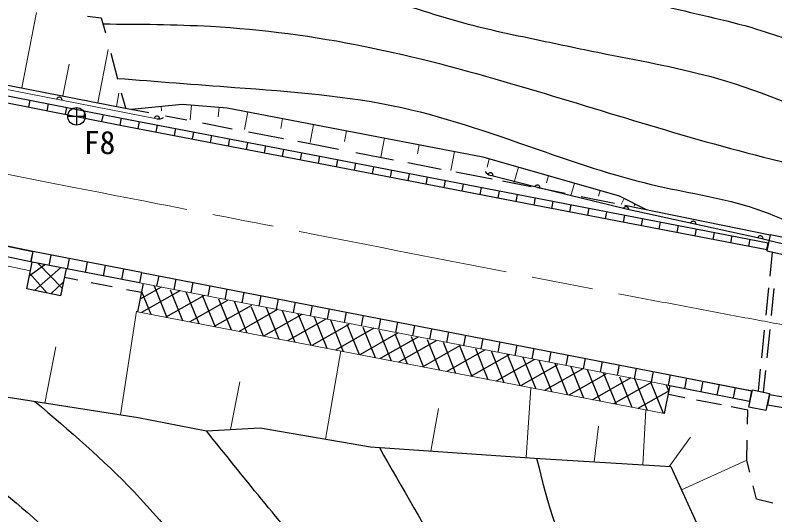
# Model space of a CAD drawing. Units: millimetres, scale not verified. Extents: x -56015503 to -55375503, y -162321055 to -161961055.
# Drawn here: x -55843737 to -55800551, y -162102773 to -162074362 of the extents above; entities that cross this region are included whole.
import ezdxf
from ezdxf.enums import TextEntityAlignment as Align

# ---------------------------------------------------------------- set-up
doc = ezdxf.new("R2010")
doc.units = ezdxf.units.MM
doc.header["$LTSCALE"] = 1000
doc.linetypes.add('CHAIN', pattern=[18.5, 12, -1.5, 3.5, -1.5])
for name, color, linetype, lineweight in [('M-BGD', 7, 'Continuous', 25), ('M-BMK', 2, 'CHAIN', 13), ('M-BMK-SRVR', 3, 'Continuous', 25)]:
    doc.layers.add(name, color=color, linetype=linetype, lineweight=lineweight)
doc.styles.add('ＭＳ ゴシック', font='')
doc.styles.get('ＭＳ ゴシック').set_extended_font_data('MS Gothic')

msp = doc.modelspace()

# ---------------------------------------------------------------- linework, layer by layer
at = {"layer": 'M-BGD', "lineweight": 13}
for p, q in [((-55842529, -162074203), (-55843364, -162078492)), ((-55838445, -162076305), (-55839037, -162079340)), ((-55835678, -162080247), (-55852312, -162077001)), ((-55841020, -162078951), (-55840667, -162077148)), ((-55837985, -162079546), (-55837848, -162078802)), ((-55835437, -162079540), (-55835413, -162079803)), ((-55833792, -162080319), (-55833708, -162079462)), ((-55832136, -162079595), (-55832205, -162080148)), ((-55830707, -162080857), (-55830512, -162079858)), ((-55828542, -162080236), (-55828633, -162080801)), ((-55826976, -162081608), (-55826776, -162080574)), ((-55824908, -162080932), (-55825007, -162081553)), ((-55822958, -162082444), (-55822745, -162081347)), ((-55820762, -162081727), (-55820862, -162082250)), ((-55818967, -162083197), (-55818752, -162082112)), ((-55816782, -162082524), (-55816909, -162083008)), ((-55815383, -162083910), (-55815125, -162082997)), ((-55813416, -162083486), (-55813529, -162083886)), ((-55812140, -162084634), (-55811930, -162083911)), ((-55810475, -162084327), (-55810571, -162084654)), ((-55809294, -162085123), (-55809106, -162084785)), ((-55808486, -162085103), (-55808540, -162085212)), ((-55844597, -162088540), (-55842870, -162088903)), ((-55842901, -162089050), (-55841918, -162090166)), ((-55841156, -162088723), (-55842641, -162090014)), ((-55836664, -162089589), (-55806607, -162095403)), ((-55836839, -162091198), (-55837758, -162097084)), ((-55806817, -162097017), (-55836778, -162091224)), ((-55842048, -162096415), (-55841423, -162093212)), ((-55825230, -162093457), (-55826087, -162098471)), ((-55831498, -162097925), (-55830957, -162095219)), ((-55814419, -162095548), (-55814679, -162099522)), ((-55820105, -162099148), (-55819677, -162096725)), ((-55807881, -162096812), (-55808058, -162099922)), ((-55810815, -162099757), (-55810572, -162097728)), ((-55806529, -162100013), (-55805341, -162098363)), ((-55802137, -162099672), (-55805857, -162101351))]:
    msp.add_line(p, q, dxfattribs=at)
at = {"layer": 'M-BGD'}
for p, q in [((-55839633, -162074418), (-55838840, -162074504)), ((-55838840, -162074504), (-55838610, -162075367)), ((-55838305, -162076515), (-55837916, -162077977)), ((-55845879, -162077999), (-55837572, -162079627)), ((-55845994, -162078588), (-55837686, -162080216)), ((-55837703, -162078777), (-55837475, -162079634)), ((-55846071, -162078981), (-55837762, -162080609)), ((-55846071, -162078981), (-55837762, -162080609)), ((-55842956, -162079591), (-55842879, -162079199)), ((-55841917, -162079795), (-55841840, -162079402)), ((-55840879, -162079998), (-55840802, -162079606)), ((-55837572, -162079627), (-55836133, -162079904)), ((-55837121, -162079714), (-55834243, -162079416)), ((-55834243, -162079416), (-55831686, -162079633)), ((-55831686, -162079633), (-55817145, -162082420)), ((-55839840, -162080202), (-55839763, -162079809)), ((-55838802, -162080405), (-55838725, -162080013)), ((-55837763, -162080609), (-55837686, -162080216)), ((-55837762, -162080609), (-55837686, -162080216)), ((-55837686, -162080216), (-55826417, -162082386)), ((-55836737, -162080806), (-55836662, -162080413)), ((-55835195, -162080085), (-55833981, -162080319)), ((-55833089, -162080490), (-55831395, -162080816)), ((-55837762, -162080609), (-55826493, -162082779)), ((-55837762, -162080609), (-55826493, -162082779)), ((-55835713, -162081003), (-55835637, -162080611)), ((-55834688, -162081201), (-55834613, -162080808)), ((-55833664, -162081398), (-55833588, -162081005)), ((-55832639, -162081595), (-55832564, -162081202)), ((-55830471, -162080994), (-55828485, -162081377)), ((-55831615, -162081792), (-55831539, -162081400)), ((-55830591, -162081990), (-55830515, -162081597)), ((-55829566, -162082187), (-55829490, -162081794)), ((-55827667, -162081534), (-55826303, -162081797)), ((-55826303, -162081797), (-55825355, -162081980)), ((-55828542, -162082384), (-55828466, -162081991)), ((-55827517, -162082581), (-55827442, -162082189)), ((-55824379, -162082169), (-55822238, -162082584)), ((-55826493, -162082779), (-55826417, -162082386)), ((-55826493, -162082779), (-55826417, -162082386)), ((-55826417, -162082386), (-55814164, -162084757)), ((-55825472, -162082976), (-55825396, -162082584)), ((-55817145, -162082420), (-55809397, -162084635)), ((-55826493, -162082779), (-55814240, -162085150)), ((-55826493, -162082779), (-55814240, -162085150)), ((-55824451, -162083174), (-55824375, -162082781)), ((-55823430, -162083372), (-55823354, -162082979)), ((-55821409, -162082744), (-55819523, -162083109)), ((-55822408, -162083569), (-55822332, -162083176)), ((-55821387, -162083767), (-55821311, -162083374)), ((-55818689, -162083270), (-55816614, -162083672)), ((-55814050, -162084168), (-55816719, -162083473)), ((-55820366, -162083964), (-55820290, -162083572)), ((-55819345, -162084162), (-55819269, -162083769)), ((-55818324, -162084359), (-55818248, -162083967)), ((-55816035, -162083784), (-55814410, -162084098)), ((-55817303, -162084557), (-55817227, -162084164)), ((-55816282, -162084755), (-55816206, -162084362)), ((-55814050, -162084168), (-55812479, -162084485)), ((-55809006, -162085399), (-55814050, -162084168)), ((-55815261, -162084952), (-55815185, -162084560)), ((-55814240, -162085150), (-55814164, -162084757)), ((-55814239, -162085150), (-55814164, -162084757)), ((-55814164, -162084757), (-55800936, -162087299)), ((-55811559, -162084671), (-55809666, -162085054)), ((-55809397, -162084635), (-55807874, -162085416)), ((-55814240, -162085150), (-55801012, -162087691)), ((-55814240, -162085150), (-55801012, -162087691)), ((-55813222, -162085345), (-55813146, -162084953)), ((-55812204, -162085541), (-55812129, -162085148)), ((-55809085, -162085171), (-55800813, -162086843)), ((-55811187, -162085736), (-55811111, -162085344)), ((-55810169, -162085932), (-55810094, -162085539)), ((-55801373, -162087054), (-55809006, -162085399)), ((-55809152, -162086127), (-55809076, -162085735)), ((-55808134, -162086323), (-55808059, -162085930)), ((-55807117, -162086518), (-55807041, -162086126)), ((-55806099, -162086714), (-55806024, -162086321)), ((-55805082, -162086909), (-55805006, -162086517)), ((-55804064, -162087105), (-55803989, -162086712)), ((-55803047, -162087300), (-55802971, -162086908)), ((-55800813, -162086843), (-55801005, -162087768)), ((-55799872, -162087038), (-55800813, -162086843)), ((-55846114, -162087097), (-55842740, -162087807)), ((-55842740, -162087807), (-55846114, -162087097)), ((-55802029, -162087496), (-55801954, -162087103)), ((-55795178, -162088583), (-55801373, -162087054)), ((-55801012, -162087691), (-55800936, -162087299)), ((-55842858, -162088395), (-55846234, -162087685)), ((-55842740, -162087807), (-55842863, -162088394)), ((-55842740, -162087807), (-55842853, -162088396)), ((-55836550, -162089000), (-55842740, -162087807)), ((-55801005, -162087768), (-55800064, -162087964)), ((-55800815, -162089203), (-55800676, -162087837)), ((-55841708, -162088006), (-55841822, -162088595)), ((-55840676, -162088205), (-55840790, -162088794)), ((-55843084, -162089921), (-55842766, -162088413)), ((-55842054, -162088550), (-55842934, -162089209)), ((-55836663, -162089589), (-55842858, -162088395)), ((-55842422, -162088479), (-55841074, -162089887)), ((-55839645, -162088403), (-55839758, -162088993)), ((-55838613, -162088602), (-55838727, -162089191)), ((-55840842, -162088784), (-55841166, -162090324)), ((-55837581, -162088801), (-55837695, -162089390)), ((-55836550, -162089000), (-55836664, -162089589)), ((-55836550, -162089000), (-55836663, -162089589)), ((-55836550, -162089000), (-55806492, -162094814)), ((-55840996, -162089516), (-55841710, -162090209)), ((-55840941, -162089256), (-55840183, -162089405)), ((-55839417, -162089556), (-55838227, -162089791)), ((-55835580, -162089188), (-55835694, -162089777)), ((-55834611, -162089375), (-55834725, -162089964)), ((-55833641, -162089563), (-55833755, -162090152)), ((-55841166, -162090324), (-55843084, -162089921)), ((-55837404, -162089953), (-55836564, -162090118)), ((-55836469, -162089626), (-55836778, -162091224)), ((-55835436, -162089827), (-55836639, -162090508)), ((-55835845, -162089748), (-55835117, -162091546)), ((-55834919, -162089984), (-55834217, -162091720)), ((-55832672, -162089750), (-55832785, -162090339)), ((-55831702, -162089938), (-55831816, -162090527)), ((-55801043, -162091422), (-55800883, -162089868)), ((-55800743, -162091446), (-55800586, -162089911)), ((-55836555, -162090072), (-55836030, -162091369)), ((-55834370, -162090033), (-55836551, -162091268)), ((-55832991, -162090300), (-55835173, -162091535)), ((-55834031, -162090098), (-55833304, -162091896)), ((-55833100, -162090279), (-55832372, -162092076)), ((-55830732, -162090125), (-55830846, -162090714)), ((-55829763, -162090313), (-55829877, -162090902)), ((-55831668, -162090593), (-55833800, -162091800)), ((-55830295, -162090863), (-55832421, -162092067)), ((-55832171, -162090495), (-55831459, -162092253)), ((-55831286, -162090629), (-55830559, -162092427)), ((-55828793, -162090500), (-55828907, -162091090)), ((-55827824, -162090688), (-55827938, -162091277)), ((-55826854, -162090876), (-55826968, -162091465)), ((-55828819, -162091107), (-55831000, -162092342)), ((-55830316, -162090948), (-55829646, -162092603)), ((-55829476, -162090980), (-55828748, -162092777)), ((-55828563, -162091156), (-55827835, -162092953)), ((-55825885, -162091063), (-55825998, -162091652)), ((-55824915, -162091251), (-55825029, -162091840)), ((-55827440, -162091373), (-55829621, -162092608)), ((-55826068, -162091639), (-55828249, -162092874)), ((-55827662, -162091330), (-55826935, -162093128)), ((-55826749, -162091507), (-55826022, -162093304)), ((-55825818, -162091687), (-55825090, -162093484)), ((-55823945, -162091438), (-55824059, -162092027)), ((-55822976, -162091626), (-55823090, -162092215)), ((-55824763, -162091947), (-55826870, -162093140)), ((-55823339, -162092167), (-55825519, -162093401)), ((-55824880, -162091924), (-55824177, -162093661)), ((-55823979, -162092101), (-55823277, -162093835)), ((-55822006, -162091813), (-55822120, -162092402)), ((-55821037, -162092001), (-55821151, -162092590)), ((-55821960, -162092433), (-55824140, -162093668)), ((-55823065, -162092280), (-55822364, -162094011)), ((-55822149, -162092459), (-55821449, -162094188)), ((-55820067, -162092188), (-55820181, -162092777)), ((-55819098, -162092376), (-55819211, -162092965)), ((-55818128, -162092563), (-55818242, -162093152)), ((-55801291, -162093848), (-55801130, -162092273)), ((-55800989, -162093850), (-55800824, -162092231)), ((-55820803, -162092657), (-55822983, -162093892)), ((-55819806, -162092882), (-55821944, -162094093)), ((-55821217, -162092634), (-55820515, -162094369)), ((-55820315, -162092810), (-55819614, -162094543)), ((-55819413, -162092959), (-55818701, -162094720)), ((-55817158, -162092751), (-55817272, -162093340)), ((-55816189, -162092939), (-55816303, -162093528)), ((-55818432, -162093152), (-55820565, -162094359)), ((-55817013, -162093390), (-55819192, -162094625)), ((-55818481, -162093142), (-55817770, -162094900)), ((-55817567, -162093321), (-55816857, -162095076)), ((-55816683, -162093454), (-55815956, -162095250)), ((-55815219, -162093126), (-55815333, -162093715)), ((-55814250, -162093314), (-55814364, -162093903)), ((-55815634, -162093657), (-55817814, -162094891)), ((-55815770, -162093631), (-55815043, -162095427)), ((-55814872, -162093804), (-55814145, -162095600)), ((-55813280, -162093501), (-55813394, -162094090)), ((-55812311, -162093689), (-55812425, -162094278)), ((-55811341, -162093876), (-55811455, -162094465)), ((-55814213, -162093932), (-55816392, -162095166)), ((-55812901, -162094236), (-55815014, -162095432)), ((-55813959, -162093981), (-55813233, -162095777)), ((-55813059, -162094155), (-55812332, -162095951)), ((-55812146, -162094332), (-55811419, -162096128)), ((-55810371, -162094064), (-55810485, -162094653)), ((-55809402, -162094251), (-55809516, -162094840)), ((-55811462, -162094464), (-55813641, -162095698)), ((-55811214, -162094512), (-55810488, -162096308)), ((-55810301, -162094688), (-55809575, -162096484)), ((-55808432, -162094439), (-55808546, -162095028)), ((-55807463, -162094626), (-55807577, -162095215)), ((-55801484, -162095737), (-55801356, -162094487)), ((-55801189, -162095799), (-55801063, -162094572)), ((-55810159, -162094773), (-55812262, -162095964)), ((-55808733, -162094992), (-55810912, -162096226)), ((-55809375, -162094927), (-55808674, -162096658)), ((-55808536, -162095030), (-55807810, -162096825)), ((-55806493, -162094814), (-55806607, -162095403)), ((-55806491, -162094814), (-55806607, -162095403)), ((-55806492, -162094814), (-55801876, -162095722)), ((-55806492, -162094814), (-55801833, -162095731)), ((-55805568, -162094996), (-55805684, -162095585)), ((-55804645, -162095177), (-55804761, -162095766)), ((-55807541, -162095222), (-55809719, -162096456)), ((-55807623, -162095206), (-55806897, -162097002)), ((-55806817, -162097017), (-55806509, -162095422)), ((-55806723, -162095381), (-55806573, -162095752)), ((-55806607, -162095403), (-55801992, -162096311)), ((-55803722, -162095359), (-55803838, -162095948)), ((-55802799, -162095540), (-55802915, -162096129)), ((-55846204, -162095767), (-55836745, -162097242)), ((-55806566, -162095718), (-55808341, -162096723)), ((-55806604, -162095913), (-55805662, -162096098)), ((-55802025, -162096646), (-55801819, -162095667)), ((-55801876, -162095722), (-55801992, -162096311)), ((-55801819, -162095667), (-55800859, -162095868)), ((-55800859, -162095868), (-55801064, -162096847)), ((-55800853, -162095922), (-55800960, -162096512)), ((-55800853, -162095922), (-55795875, -162096824)), ((-55805000, -162096229), (-55803591, -162096506)), ((-55803032, -162096616), (-55802089, -162096801)), ((-55802102, -162097619), (-55802089, -162096801)), ((-55801064, -162096847), (-55802025, -162096646)), ((-55800960, -162096512), (-55795977, -162097415)), ((-55836745, -162097242), (-55832868, -162098004)), ((-55832868, -162098004), (-55829804, -162097828)), ((-55829804, -162097828), (-55823531, -162098913)), ((-55802137, -162099676), (-55802118, -162098534)), ((-55823531, -162098913), (-55814205, -162099554)), ((-55814205, -162099554), (-55806458, -162100017)), ((-55801969, -162100350), (-55802137, -162099676)), ((-55806458, -162100017), (-55804915, -162103440)), ((-55801585, -162101888), (-55801776, -162101123)), ((-55800667, -162102106), (-55801585, -162101888))]:
    msp.add_line(p, q, dxfattribs=at)
for centre, radius, start, end in [((-55841223, -162079165), 150, 348.9588, 168.9588), ((-55835678, -162080247), 150, 348.9588, 168.9588), ((-55835582, -162079756), 500, 258.9588, 303.9588), ((-55816593, -162082989), 500, 210.4068, 255.4068), ((-55816719, -162083473), 150, 345.4068, 165.4068), ((-55814050, -162084168), 150, 346.2833, 165.4068), ((-55809006, -162085399), 150, 347.7669, 166.2833), ((-55805189, -162086227), 150, 347.7669, 167.7669), ((-55801373, -162087054), 150, 346.1367, 167.7669)]:
    msp.add_arc(centre, radius, start, end, dxfattribs=at)
for points, knots in [([(-55857758, -162062698), (-55856702, -162063170), (-55855646, -162063642), (-55854581, -162064093), (-55853154, -162064698), (-55851709, -162065266), (-55850228, -162065724), (-55848766, -162066176), (-55847269, -162066520), (-55845757, -162066753), (-55843671, -162067074), (-55841558, -162067182), (-55839457, -162067348), (-55837489, -162067504), (-55835531, -162067711), (-55833549, -162067828), (-55832201, -162067908), (-55830842, -162067946), (-55829538, -162068235), (-55827939, -162068590), (-55826424, -162069323), (-55824839, -162069784), (-55822831, -162070368), (-55820711, -162070514), (-55818721, -162071153), (-55817845, -162071435), (-55816994, -162071813), (-55816109, -162072048), (-55814591, -162072452), (-55812975, -162072437), (-55811415, -162072686), (-55809935, -162072922), (-55808507, -162073394), (-55807057, -162073780), (-55805236, -162074264), (-55803381, -162074612), (-55801583, -162075151), (-55800302, -162075535), (-55799049, -162076016), (-55797786, -162076474), (-55796280, -162077020), (-55794758, -162077534), (-55793318, -162078217), (-55791350, -162079148), (-55789533, -162080394), (-55787751, -162081667), (-55786426, -162082614), (-55785121, -162083575), (-55783816, -162084536)], [0, 0, 0, 0, 1, 1, 1, 2, 2, 2, 3, 3, 3, 4, 4, 4, 5, 5, 5, 6, 6, 6, 7, 7, 7, 8, 8, 8, 9, 9, 9, 10, 10, 10, 11, 11, 11, 12, 12, 12, 13, 13, 13, 14, 14, 14, 15, 15, 15, 16, 16, 16, 16]), ([(-55875885, -162062890), (-55874520, -162063261), (-55873155, -162063631), (-55871767, -162063873), (-55870238, -162064139), (-55868681, -162064250), (-55867140, -162064460), (-55865788, -162064643), (-55864449, -162064902), (-55863115, -162065189), (-55861414, -162065556), (-55859724, -162065968), (-55858046, -162066431), (-55856222, -162066935), (-55854413, -162067499), (-55852636, -162068136), (-55851351, -162068597), (-55850083, -162069097), (-55848801, -162069584), (-55847670, -162070014), (-55846528, -162070435), (-55845349, -162070660), (-55844226, -162070874), (-55843069, -162070911), (-55841916, -162070940), (-55839630, -162071000), (-55837359, -162071032), (-55835088, -162071174), (-55833047, -162071302), (-55831005, -162071519), (-55828989, -162071875), (-55827137, -162072202), (-55825307, -162072647), (-55823505, -162073184), (-55821745, -162073709), (-55820012, -162074322), (-55818242, -162074799), (-55816875, -162075167), (-55815485, -162075455), (-55814098, -162075746), (-55812772, -162076025), (-55811449, -162076306), (-55810120, -162076571), (-55808005, -162076992), (-55805876, -162077370), (-55803807, -162077966), (-55801124, -162078740), (-55798543, -162079881), (-55795937, -162080865), (-55794657, -162081349), (-55793370, -162081795), (-55792038, -162082204), (-55790586, -162082650), (-55789080, -162083052), (-55787878, -162083899), (-55787012, -162084509), (-55786303, -162085349), (-55785594, -162086189)], [0, 0, 0, 0, 1, 1, 1, 2, 2, 2, 3, 3, 3, 4, 4, 4, 5, 5, 5, 6, 6, 6, 7, 7, 7, 8, 8, 8, 9, 9, 9, 10, 10, 10, 11, 11, 11, 12, 12, 12, 13, 13, 13, 14, 14, 14, 15, 15, 15, 16, 16, 16, 17, 17, 17, 18, 18, 18, 19, 19, 19, 19]), ([(-55824708, -162066622), (-55822272, -162067706), (-55819836, -162068789), (-55817259, -162069262), (-55815882, -162069515), (-55814465, -162069593), (-55813059, -162069695), (-55812225, -162069755), (-55811394, -162069824), (-55810559, -162069870), (-55809168, -162069947), (-55807764, -162069962), (-55806398, -162070197), (-55804814, -162070469), (-55803280, -162071038), (-55801779, -162071646), (-55799849, -162072428), (-55797973, -162073274), (-55795958, -162073852), (-55794692, -162074215), (-55793372, -162074473), (-55792257, -162075108), (-55791378, -162075608), (-55790626, -162076343), (-55789876, -162077063), (-55788534, -162078351), (-55787195, -162079592), (-55785857, -162080833)], [0, 0, 0, 0, 1, 1, 1, 2, 2, 2, 3, 3, 3, 4, 4, 4, 5, 5, 5, 6, 6, 6, 7, 7, 7, 8, 8, 8, 9, 9, 9, 9]), ([(-55838745, -162074860), (-55836701, -162074868), (-55834657, -162074877), (-55832617, -162074994), (-55829673, -162075162), (-55826739, -162075553), (-55823845, -162076137), (-55821006, -162076710), (-55818205, -162077467), (-55815436, -162078277), (-55810548, -162079707), (-55805760, -162081300), (-55800724, -162082548), (-55797772, -162083280), (-55794734, -162083894), (-55792221, -162085440), (-55790793, -162086319), (-55789533, -162087500), (-55788274, -162088681)], [0, 0, 0, 0, 1, 1, 1, 2, 2, 2, 3, 3, 3, 4, 4, 4, 5, 5, 5, 6, 6, 6, 6]), ([(-55837922, -162077954), (-55835704, -162078127), (-55833485, -162078300), (-55831258, -162078467), (-55828067, -162078706), (-55824858, -162078932), (-55821750, -162079619), (-55818985, -162080230), (-55816300, -162081206), (-55813611, -162082138), (-55811489, -162082874), (-55809364, -162083583), (-55807172, -162084080), (-55805336, -162084496), (-55803454, -162084763), (-55801683, -162085348), (-55799664, -162086015), (-55797791, -162087097), (-55795918, -162088178)], [0, 0, 0, 0, 1, 1, 1, 2, 2, 2, 3, 3, 3, 4, 4, 4, 5, 5, 5, 6, 6, 6, 6]), ([(-55842614, -162096326), (-55840671, -162097978), (-55838728, -162099630), (-55836978, -162101474), (-55835010, -162103547), (-55833286, -162105863), (-55831244, -162107857), (-55829450, -162109608), (-55827410, -162111112), (-55825601, -162112851), (-55824426, -162113980), (-55823348, -162115208), (-55822212, -162116379), (-55822022, -162116574), (-55821832, -162116767), (-55821636, -162116956), (-55821440, -162117145), (-55821240, -162117329), (-55821042, -162117515), (-55820844, -162117700), (-55820647, -162117887), (-55820451, -162118075)], [0, 0, 0, 0, 1, 1, 1, 2, 2, 2, 3, 3, 3, 4, 4, 4, 5, 5, 5, 6, 6, 6, 7, 7, 7, 7]), ([(-55874674, -162096547), (-55873832, -162097090), (-55872991, -162097634), (-55872091, -162098034), (-55870223, -162098864), (-55868105, -162099073), (-55866066, -162099458), (-55864423, -162099768), (-55862832, -162100191), (-55861212, -162100611), (-55859428, -162101074), (-55857610, -162101534), (-55856001, -162102359), (-55853629, -162103577), (-55851713, -162105591), (-55849576, -162107304), (-55847874, -162108669), (-55846031, -162109843), (-55844704, -162111541), (-55843785, -162112717), (-55843113, -162114144), (-55842022, -162115119), (-55841335, -162115733), (-55840481, -162116168), (-55839628, -162116603)], [0, 0, 0, 0, 1, 1, 1, 2, 2, 2, 3, 3, 3, 4, 4, 4, 5, 5, 5, 6, 6, 6, 7, 7, 7, 8, 8, 8, 8]), ([(-55861643, -162096980), (-55858461, -162097700), (-55855279, -162098419), (-55852652, -162100124), (-55851174, -162101083), (-55849871, -162102355), (-55848614, -162103649), (-55847043, -162105267), (-55845543, -162106921), (-55843843, -162108356), (-55842456, -162109526), (-55840936, -162110551), (-55839461, -162111628), (-55837217, -162113268), (-55835076, -162115030), (-55832936, -162116793)], [0, 0, 0, 0, 1, 1, 1, 2, 2, 2, 3, 3, 3, 4, 4, 4, 5, 5, 5, 5]), ([(-55850687, -162097143), (-55848507, -162098542), (-55846326, -162099941), (-55844322, -162101562), (-55842579, -162102972), (-55840969, -162104550), (-55839378, -162106143), (-55837718, -162107806), (-55836078, -162109487), (-55834332, -162111045), (-55831212, -162113831), (-55827754, -162116228), (-55824297, -162118625)], [0, 0, 0, 0, 1, 1, 1, 2, 2, 2, 3, 3, 3, 4, 4, 4, 4]), ([(-55812785, -162118998), (-55812984, -162118843), (-55813182, -162118688), (-55813379, -162118532), (-55813576, -162118375), (-55813772, -162118217), (-55813968, -162118059), (-55814164, -162117901), (-55814360, -162117744), (-55814556, -162117585), (-55815727, -162116633), (-55816869, -162115644), (-55817983, -162114624), (-55821016, -162111845), (-55823838, -162108835), (-55826524, -162105717), (-55828698, -162103194), (-55830783, -162100599), (-55832868, -162098004)], [0, 0, 0, 0, 1, 1, 1, 2, 2, 2, 3, 3, 3, 4, 4, 4, 5, 5, 5, 6, 6, 6, 6]), ([(-55823034, -162098947), (-55821738, -162101228), (-55820442, -162103509), (-55819061, -162105783), (-55817807, -162107846), (-55816484, -162109903), (-55814744, -162111516), (-55813176, -162112969), (-55811271, -162114061), (-55809546, -162115361), (-55808294, -162116306), (-55807137, -162117359), (-55805913, -162118335), (-55805709, -162118498), (-55805503, -162118658), (-55805292, -162118812), (-55805081, -162118966), (-55804865, -162119113), (-55804651, -162119263), (-55804438, -162119412), (-55804227, -162119564), (-55804016, -162119716)], [0, 0, 0, 0, 1, 1, 1, 2, 2, 2, 3, 3, 3, 4, 4, 4, 5, 5, 5, 6, 6, 6, 7, 7, 7, 7]), ([(-55814093, -162099561), (-55813458, -162102114), (-55812823, -162104667), (-55811344, -162106611), (-55809972, -162108413), (-55807874, -162109692), (-55806117, -162111289), (-55804269, -162112970), (-55802798, -162115002), (-55800805, -162116410), (-55798405, -162118106), (-55795246, -162118896), (-55792253, -162118829), (-55787795, -162118730), (-55783706, -162116731), (-55779529, -162115169), (-55777026, -162114233), (-55774492, -162113454), (-55771898, -162113003), (-55768765, -162112457), (-55765545, -162112390), (-55762350, -162112196), (-55759195, -162112005), (-55756065, -162111690), (-55752893, -162111984), (-55749658, -162112283), (-55746380, -162113215), (-55743276, -162112708), (-55741502, -162112418), (-55739785, -162111658), (-55738067, -162110898)], [0, 0, 0, 0, 1, 1, 1, 2, 2, 2, 3, 3, 3, 4, 4, 4, 5, 5, 5, 6, 6, 6, 7, 7, 7, 8, 8, 8, 9, 9, 9, 10, 10, 10, 10])]:
    msp.add_open_spline(points, degree=3, knots=knots, dxfattribs=at)
at = {"layer": 'M-BMK'}
msp.add_open_spline([(-55779378, -162095353), (-55779998, -162095268), (-55780618, -162095183), (-55781238, -162095097), (-55781883, -162095007), (-55782528, -162094916), (-55783172, -162094822), (-55783817, -162094729), (-55784461, -162094634), (-55785105, -162094536), (-55785702, -162094445), (-55786299, -162094351), (-55786896, -162094257), (-55787493, -162094162), (-55788089, -162094066), (-55788685, -162093969), (-55789282, -162093871), (-55789878, -162093773), (-55790473, -162093673), (-55794211, -162093045), (-55797940, -162092368), (-55801666, -162091673), (-55810061, -162090108), (-55818439, -162088452), (-55826819, -162086808), (-55829758, -162086231), (-55832698, -162085656), (-55835638, -162085082), (-55844285, -162083393), (-55852933, -162081709), (-55861580, -162080021), (-55864023, -162079544), (-55866466, -162079066), (-55868910, -162078593), (-55869317, -162078515), (-55869724, -162078436), (-55870132, -162078357), (-55870539, -162078279), (-55870946, -162078200), (-55871354, -162078122), (-55871761, -162078044), (-55872168, -162077966), (-55872576, -162077888), (-55872930, -162077820), (-55873285, -162077753), (-55873639, -162077685), (-55873993, -162077618), (-55874348, -162077550), (-55874702, -162077484), (-55875022, -162077424), (-55875341, -162077366), (-55875661, -162077307)], degree=3, knots=[0, 0, 0, 0, 1, 1, 1, 2, 2, 2, 3, 3, 3, 4, 4, 4, 5, 5, 5, 6, 6, 6, 7, 7, 7, 8, 8, 8, 9, 9, 9, 10, 10, 10, 11, 11, 11, 12, 12, 12, 13, 13, 13, 14, 14, 14, 15, 15, 15, 16, 16, 16, 17, 17, 17, 17], dxfattribs=at)
at = {"layer": 'M-BMK-SRVR'}
for p, q in [((-55840253, -162079615), (-55840253, -162080615)), ((-55839753, -162080115), (-55840753, -162080115))]:
    msp.add_line(p, q, dxfattribs=at)
msp.add_circle((-55840253, -162080115), 500, dxfattribs=at)

# ---------------------------------------------------------------- texts
at = {"layer": 'M-BMK-SRVR', "style": 'ＭＳ ゴシック'}
msp.add_text('F8', height=1320, rotation=0.027, dxfattribs=at).set_placement((-55839837, -162082656), align=Align.BOTTOM_LEFT)

doc.saveas('drawing.dxf')
